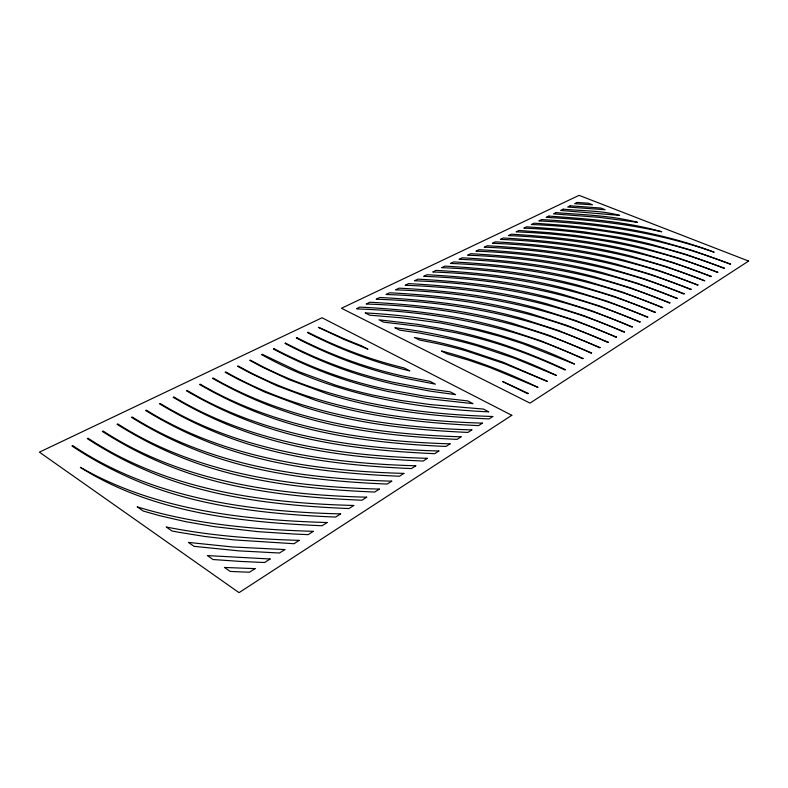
<?xml version="1.0" encoding="UTF-8"?>
<svg xmlns="http://www.w3.org/2000/svg" width="788" height="788" viewBox="0 0 788 788"><rect width="100%" height="100%" fill="white"/><g stroke="black" fill="none" stroke-linecap="round" stroke-linejoin="round"><path stroke-width="1.18" d="M360.825 345.489L367.986 349.202L343.568 339.273L318.382 327.306L340.15 336.988A294.141 127.282 6.9 0 0 360.815 345.499M748.6 261.064L529.999 403.111L341.47 308.266L579.062 195.345L748.6 261.064M511.806 415.306L239.03 592.655L39.4 452.154L322.046 317.761L511.806 415.306M528.305 393.419L527.812 393.734L502.636 381.53L528.305 393.419M537.84 387.322L490.225 367.602L468.584 360.136L447.279 353.911L441.447 350.995C474.76 359.643 506.901 372.33 537.84 387.322M547.197 381.333L504.428 363.623L466.004 350.837A328.704 207.205 1.8 0 0 435.39 343.194L419.502 340.042L414.35 337.471L430.908 340.712A327.857 205.855 1.6 0 1 462.743 348.651L502.744 362.076L547.197 381.333M556.397 375.452L514.751 358.333L477.361 345.883A324.705 202.802 2.4 0 0 449.593 338.801L420.516 333.186L399.683 330.152L394.837 327.739C450.933 334.299 505.6 350.877 556.397 375.452M565.429 369.671L564.966 369.966C539.622 358.323 513.549 348.158 486.718 340.495A321.08 198.694 2.9 0 0 455.07 332.625L421.481 326.606L383.589 322.125L378.939 319.8L417.867 324.38L452.253 330.556A320.322 197.493 2.7 0 1 484.63 338.702C512.377 346.74 539.278 357.447 565.429 369.671M574.304 363.997L523.104 343.775L499.878 336.328L476.858 330.221L440.965 323.021L400.757 317.751L369.671 315.18L365.169 312.925C437.301 316.609 509.107 332.388 574.304 363.997M583.031 358.412L582.588 358.698C512.279 325.316 434.523 311.526 357.181 308.945L356.59 308.65L359.82 307.093C395.468 308.975 431.135 312.304 466.161 319.337A313.654 189.819 3.7 0 1 503.394 328.399L541.051 340.849L583.031 358.412M591.611 352.925L591.167 353.211C520.917 320.184 443.358 306.562 366.213 304.01L369.897 302.237C405.259 304.119 440.63 307.428 475.391 314.373A310.275 185.968 4.2 0 1 512.377 323.316L549.827 335.609L591.611 352.925M600.032 347.538L599.609 347.813C529.753 315.298 452.775 301.784 376.191 299.213L379.806 297.47C414.892 299.351 449.978 302.631 484.462 309.497A306.995 182.225 4.6 0 1 521.213 318.332L558.446 330.458L600.032 347.538M608.326 342.238L607.903 342.504C538.431 310.482 462.044 297.076 386.002 294.485L389.558 292.772C424.358 294.653 459.168 297.913 493.386 304.69A303.823 178.581 5 0 1 529.91 313.417L566.936 325.395L608.326 342.238M616.472 337.028L616.058 337.294C546.98 305.754 471.155 292.446 395.645 289.846L399.152 288.152C433.686 290.023 468.21 293.274 502.163 299.972A300.74 175.025 5.4 0 1 538.46 308.591L575.279 320.411L616.472 337.028M624.49 331.896L624.076 332.162C555.382 301.095 480.128 287.886 405.15 285.276L408.598 283.611C442.856 285.483 477.114 288.704 510.811 295.313A297.746 171.567 5.8 0 1 546.872 303.843L583.494 315.505L624.49 331.896M632.37 326.853L631.976 327.109C563.656 296.515 488.954 283.404 414.498 280.774L417.886 279.139C451.879 281.001 485.871 284.202 519.312 290.742A294.83 168.199 6.1 0 1 555.146 299.164L591.571 310.679L632.37 326.853M640.132 321.888L639.738 322.144C571.793 291.993 497.642 278.991 423.698 276.342L427.037 274.736C460.773 276.588 494.5 279.779 527.684 286.241A291.993 164.919 6.5 0 1 563.292 294.564L599.52 305.931L640.132 321.888M647.766 317.012L647.372 317.259C579.81 287.551 506.191 274.648 432.75 271.978L436.04 270.392C469.52 272.254 502.99 275.416 535.929 281.799A289.235 161.717 6.8 0 1 571.32 290.033L607.351 301.262L647.766 317.012M655.271 312.206L654.887 312.452C587.7 283.178 514.603 270.363 441.674 267.684L444.915 266.127C478.129 267.979 511.343 271.121 544.045 277.435A286.546 158.605 7 0 1 579.21 285.571L615.054 296.662L655.271 312.206M662.659 307.487L662.284 307.724C595.462 278.863 522.897 266.147 450.45 263.458L453.642 261.921C486.61 263.773 519.578 266.896 552.033 273.141A283.916 155.571 7.3 0 1 586.991 281.178L622.628 292.131L662.659 307.487M669.938 302.828L669.564 303.065C603.106 274.618 531.053 262 459.099 259.301L462.241 257.784C494.962 259.626 527.684 262.739 559.904 268.905A281.355 152.626 7.6 0 1 594.644 276.854L630.095 287.679L669.938 302.828M677.099 298.248L676.725 298.485C610.641 270.432 539.09 257.912 467.619 255.194L470.712 253.706C503.197 255.548 535.663 258.641 567.655 264.738A278.853 149.75 7.8 0 1 602.18 272.599L637.443 283.286L677.099 298.248M684.142 293.747L683.787 293.973C618.058 266.314 547 253.884 476.001 251.155L479.055 249.688C511.294 251.53 543.533 254.593 575.289 260.631A276.411 146.942 8 0 1 609.607 268.403L644.683 278.972L684.142 293.747M691.086 289.304L690.731 289.531C625.367 262.246 554.801 249.914 484.265 247.176L487.27 245.738C519.282 247.57 551.275 250.614 582.805 256.583A274.027 144.214 8.2 0 1 616.915 264.266L651.804 274.716L691.086 289.304M697.922 284.931L697.567 285.157C632.557 258.247 562.474 246.004 492.411 243.265L495.366 241.837C527.142 243.659 558.909 246.693 590.212 252.593A271.693 141.554 8.4 0 1 624.126 260.198L658.827 270.52L697.922 284.931M704.649 280.626L704.305 280.843C639.649 254.307 570.039 242.152 500.429 239.394L503.345 237.996C534.894 239.818 566.434 242.832 597.521 248.663A269.407 138.964 8.6 0 1 631.227 256.189L665.742 266.393L704.649 280.626M711.278 276.381L710.943 276.598C646.633 250.417 577.496 238.35 508.339 235.592L511.215 234.213C542.538 236.026 573.851 239.03 604.711 244.792A267.181 136.442 8.8 0 1 638.221 252.239L672.558 262.325L711.278 276.381M717.809 272.205L717.474 272.421C653.518 246.585 584.844 234.617 516.13 231.839L518.967 230.48L549.62 232.687L576.274 235.494L611.803 240.98A264.995 133.98 9 0 1 645.116 248.348L679.276 258.316L717.809 272.205M724.251 268.097L723.916 268.304C660.305 242.803 592.083 230.923 523.813 228.146L526.601 226.796L557.037 228.993L583.494 231.79L618.787 237.218A262.847 131.576 9.1 0 1 651.903 244.507L685.885 254.366L724.251 268.097M730.584 264.039L730.259 264.246C666.993 239.079 599.225 227.289 531.378 224.501L534.136 223.171L564.336 225.358L590.616 228.126L625.682 233.514A260.749 129.242 9.3 0 1 658.601 240.724L692.406 250.466L730.584 264.039M255.066 568.631L249.451 572.226L243.285 571.999L230.155 571.418L224.442 567.458L255.066 568.631M270.126 558.997L264.64 562.504L240.931 561.46L213.026 559.529L207.362 555.589L270.126 558.997M284.852 549.571L279.484 553.009L238.991 550.871L194.065 546.35L188.401 542.41L232.627 546.97L284.852 549.571M299.243 540.361L293.993 543.72L234.243 539.918L204.939 536.49L178.265 532.186L171.942 530.974L166.209 526.985C209.992 535.781 254.672 539.041 299.243 540.361M313.329 531.348L308.187 534.638L294.682 534.067L257.627 531.624L214.641 526.689L186.037 521.745L159.757 515.716L143.258 511.048L137.22 506.851C194.153 524.444 254.051 529.467 313.329 531.348M327.099 522.533L322.075 525.744C239.286 522.129 151.867 512.673 80.356 467.343C154.99 510.013 242.655 520.021 327.099 522.533M340.583 513.904L335.668 517.056C289.61 515.224 243.423 511.156 198.458 500.626A274.716 143.081 1.6 0 1 153.739 487.408C124.908 477.016 97.466 462.95 71.944 445.998L72.742 445.614C151.316 498.272 248.053 511.56 340.583 513.904M353.782 505.463L348.966 508.546C303.39 506.704 257.686 502.665 213.174 492.313A271.978 140.668 1.9 0 1 168.78 479.311C140.106 469.077 112.763 455.257 87.281 438.611L88.059 438.236C166.298 489.821 262.03 503.089 353.782 505.463M366.696 497.189L361.988 500.213C316.875 498.371 271.653 494.352 227.574 484.177A269.309 138.294 2.3 0 1 183.515 471.382C154.98 461.315 127.754 447.722 102.312 431.381L103.07 431.006C180.964 481.547 275.711 494.805 366.696 497.189M379.353 489.092L374.733 492.047C330.083 490.205 285.325 486.216 241.689 476.198A266.708 135.969 2.6 0 1 197.946 463.62C169.568 453.701 142.441 440.344 117.038 424.289L117.786 423.924C195.326 473.45 289.107 486.679 379.353 489.092M391.744 481.163L387.223 484.059C343.016 482.207 298.711 478.247 255.499 468.397A264.187 133.694 2.9 0 1 212.08 456.016C183.85 446.244 156.832 433.104 131.478 417.335L132.207 416.98C209.391 465.531 302.247 478.73 391.744 481.163M403.889 473.401L399.457 476.228C355.693 474.376 311.831 470.436 269.043 460.753A261.724 131.468 3.2 0 1 225.939 448.559C197.847 438.936 170.947 426.012 145.632 410.509L146.351 410.164C223.171 457.769 315.111 470.938 403.889 473.401M415.778 465.787L411.444 468.565C368.104 466.703 324.686 462.792 282.301 453.258A259.331 129.291 3.5 0 1 239.513 441.26C211.568 431.775 184.776 419.058 159.511 403.82L160.22 403.486C236.686 450.165 327.729 463.305 415.778 465.787M427.441 458.32L423.186 461.049C380.279 459.187 337.284 455.297 295.303 445.919A256.996 127.163 3.8 0 1 252.82 434.099C225.023 424.752 198.34 412.242 173.133 397.26L173.833 396.925C249.914 442.728 340.091 455.819 427.441 458.32M438.867 451.012L434.7 453.681C392.207 451.82 349.636 447.948 308.049 438.719A254.711 125.075 4.1 0 1 265.871 427.076C238.212 417.867 211.637 405.554 186.5 390.828L187.18 390.503C262.896 435.429 352.216 448.49 438.867 451.012M450.076 443.841L445.988 446.451C403.899 444.59 361.741 440.748 320.539 431.657A252.495 123.036 4.3 0 1 278.666 420.191C251.145 411.119 224.688 398.994 199.61 384.514L200.28 384.189C275.623 428.288 364.105 441.3 450.076 443.841M461.069 436.808L457.06 439.369C415.365 437.507 373.62 433.695 332.792 424.742A250.328 121.037 4.6 0 1 291.215 413.444C263.842 404.5 237.493 392.562 212.474 378.319L213.134 378.004C288.103 421.275 375.768 434.247 461.069 436.808M471.845 429.903L467.914 432.425C426.613 430.553 385.263 426.771 344.809 417.945A248.2 119.077 4.8 0 1 303.528 406.815L264.482 391.971L238.439 379.452L225.112 372.231L225.752 371.916C300.336 414.409 387.213 427.332 471.845 429.903M482.423 423.136L478.562 425.609C437.645 423.737 396.679 419.974 356.6 411.287A246.132 117.156 5 0 1 315.604 400.324L276.765 385.696L250.811 373.374L237.513 366.262L238.143 365.957C312.353 407.672 398.442 420.546 482.423 423.136M492.796 416.497L489.013 418.921C448.471 417.049 407.889 413.316 368.173 404.756A244.113 115.284 5.2 0 1 327.453 393.941L288.822 379.53L262.956 367.395L249.688 360.392L250.308 360.096C324.134 401.072 409.464 413.887 492.796 416.497M541.563 219.596L538.844 220.906C598.299 223.674 657.872 232.332 714.174 252.219C659.093 231.337 600.131 222.856 541.563 219.596M548.881 216.079L546.202 217.36C584.982 219.438 623.81 223.29 661.762 231.78C625.219 221.29 586.696 218.857 548.881 216.079M556.101 212.602L553.462 213.873L599.471 217.36L637.384 222.285C611.045 215.4 583.209 214.897 556.101 212.602M563.213 209.175L560.613 210.426L619.663 215.38C601.471 210.426 581.987 211.007 563.213 209.175M570.236 205.796L567.675 207.027L605.135 209.716L600.899 208.062L570.236 205.796M577.161 202.457L574.629 203.678L592.497 204.791L588.37 203.186L577.161 202.457M262.266 354.334L261.655 354.63C330.822 393.399 410.371 408.282 488.816 411.848L483.468 409.07L430.809 404.658L400.649 400.432L373.167 395.143A241.443 112.851 5.4 0 1 335.136 384.997L298.888 371.709L262.266 354.334M273.997 348.69L273.397 348.976C298.849 362.559 325.513 373.906 353.123 382.338A239.966 111.561 5.6 0 0 388.701 391.626L427.845 398.659L473.017 403.653L467.688 400.895L423.905 396.009L385.834 389.223A239.394 111.029 5.6 0 1 351.202 380.318C324.518 372.3 298.691 361.574 273.997 348.69M285.532 343.135L284.941 343.41C310.669 356.984 337.619 368.301 365.494 376.654A237.877 109.729 5.8 0 0 396.797 384.82L430.721 391.232L455.582 394.621L450.244 391.843L426.278 388.553L393.488 382.367A237.277 109.197 5.8 0 1 363.179 374.536C336.358 366.607 310.383 355.949 285.532 343.135M296.859 337.678L296.278 337.954C323.287 352.039 351.615 363.642 380.919 372.005A235.888 107.956 6 0 0 407.258 378.693L435.409 384.16L429.992 381.353L403.072 376.083A235.297 107.434 5.9 0 1 377.816 369.68C349.842 361.761 322.745 350.887 296.859 337.678M308 332.309L307.428 332.585C333.895 346.237 361.603 357.535 390.247 365.74A233.928 106.222 6.2 0 0 409.839 370.902L404.175 367.966A233.465 105.759 6.1 0 1 385.775 363.061C358.944 355.329 332.92 344.888 308 332.309"/></g></svg>
